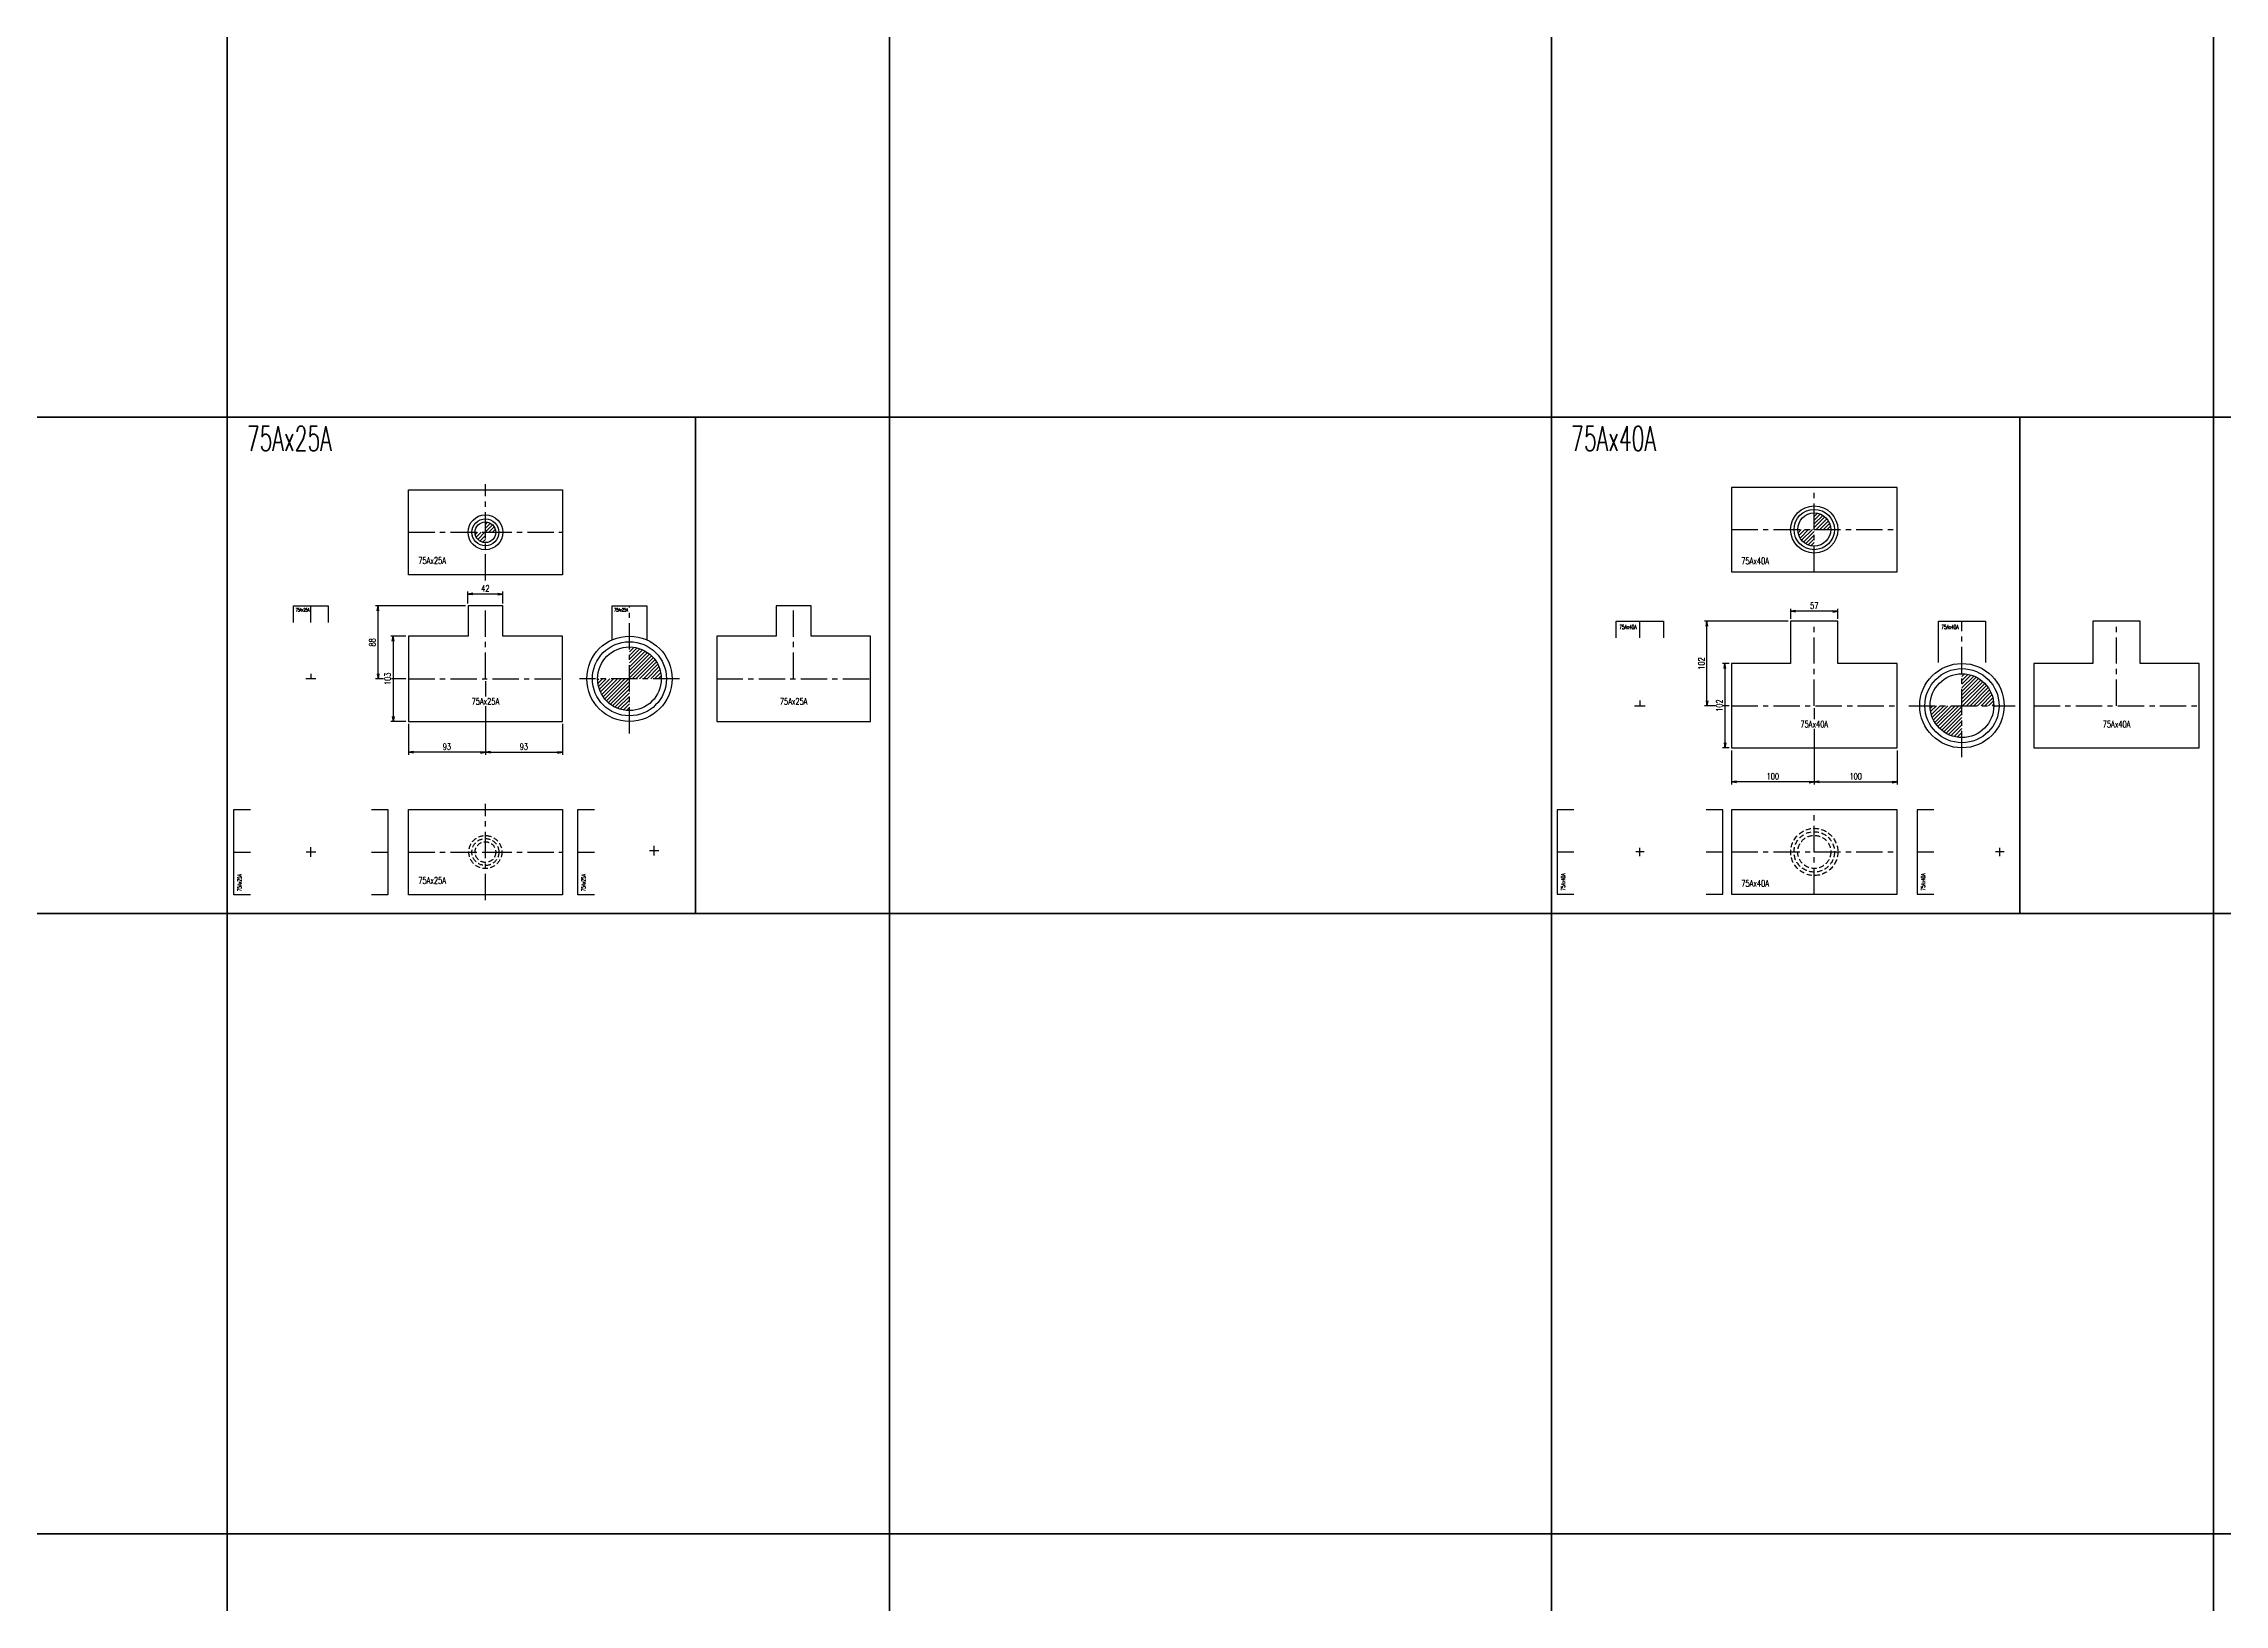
# Model space of a CAD drawing. Header units: millimetres. Extents: x 1711 to 90196, y -23291 to 8516.
# Drawn here: x 26467 to 29102, y -2888 to -1001 of the extents above; entities that cross this region are included whole.
import ezdxf

# ---------------------------------------------------------------- set-up
doc = ezdxf.new("R2010")
doc.units = ezdxf.units.MM
doc.header["$PDMODE"] = 35
doc.linetypes.add('CENTER', pattern=[50.8, 31.75, -6.35, 6.35, -6.35])
doc.linetypes.add('HIDDEN', pattern=[9.525, 6.35, -3.175])
doc.layers.add('line', color=153, linetype='Continuous', lineweight=50)
for name, color, linetype in [('寸法', 2, 'Continuous'), ('配管-CVP', 4, 'Continuous'), ('＃配管（PVC)', 21, 'Continuous')]:
    doc.layers.add(name, color=color, linetype=linetype)
doc.styles.add('kpk', font='romans.shx', dxfattribs={"width": 0.7, "bigfont": 'extfont2.shx'})
doc.styles.get("Standard").update_dxf_attribs({"font": 'romans.shx', "bigfont": 'extfont.shx'})
doc.dimstyles.new('KPK-3', dxfattribs={"dimscale": 3, "dimtxt": 2.5, "dimasz": 2, "dimexe": 1, "dimexo": 1, "dimgap": 1, "dimtad": 3, "dimdec": 1, "dimdsep": 46, "dimtxsty": 'kpk', "dimblk": 'OPEN', "dimcen": 2.5, "dimclrd": 2, "dimclre": 2, "dimclrt": 4, "dimadec": 1, "dimazin": 2, "dimtfac": 1, "dimtdec": 1, "dimtmove": 0, "dimatfit": 2, "dimldrblk": 'OPEN', "dimfxl": 0, "dimlwd": -1, "dimlwe": -1, "dimarcsym": 0})

# ---------------------------------------------------------------- blocks, each defined once
blk = doc.blocks.new('_Open')
at = {"color": 0, "linetype": 'ByBlock', "lineweight": -2}
for p, q in [((-1, 0.17), (0, 0)), ((-1, -0.17), (0, 0)), ((0, 0), (-1, 0))]:
    blk.add_line(p, q, dxfattribs=at)
blk = doc.blocks.new('*D2828')
at = {"layer": 'Defpoints', "color": 0, "transparency": 16777216}
for p in [(27000.7, -1768.8), (26907.7, -1820.3), (26907.7, -1857.6)]:
    blk.add_point(p, dxfattribs=at)
at = {"layer": '寸法', "color": 2, "transparency": 16777216}
for p, q in [((27000.7, -1771.8), (27000.7, -1860.6)), ((26907.7, -1823.3), (26907.7, -1860.6)), ((26994.7, -1857.6), (26913.7, -1857.6))]:
    blk.add_line(p, q, dxfattribs=at)
at = {"layer": '寸法', "color": 2, "transparency": 16777216, "xscale": 6, "yscale": 6, "zscale": 6, "rotation": 180}
blk.add_blockref('_Open', (26907.7, -1857.6), dxfattribs=at)
at = {"layer": '寸法', "color": 2, "transparency": 16777216, "xscale": 6, "yscale": 6, "zscale": 6}
blk.add_blockref('_Open', (27000.7, -1857.6), dxfattribs=at)
at = {"layer": '寸法', "color": 4, "transparency": 16777216, "insert": (26954.2, -1850.8), "char_height": 7.5, "attachment_point": 5, "style": 'kpk', "bg_fill": 3, "box_fill_scale": 1.1, "bg_fill_color": 256, "bg_fill_true_color": 13158600, "bg_fill_transparency": 0}
blk.add_mtext('93', dxfattribs=at)
blk = doc.blocks.new('*D2829')
at = {"layer": 'Defpoints', "color": 0, "transparency": 16777216}
for p in [(27000.7, -1768.8), (27093.7, -1820.3), (27093.7, -1857.6)]:
    blk.add_point(p, dxfattribs=at)
at = {"layer": '寸法', "color": 2, "transparency": 16777216}
for p, q in [((27000.7, -1771.8), (27000.7, -1860.6)), ((27093.7, -1823.3), (27093.7, -1860.6)), ((27006.7, -1857.6), (27087.7, -1857.6))]:
    blk.add_line(p, q, dxfattribs=at)
at = {"layer": '寸法', "color": 2, "transparency": 16777216, "xscale": 6, "yscale": 6, "zscale": 6, "rotation": 180}
blk.add_blockref('_Open', (27000.7, -1857.6), dxfattribs=at)
at = {"layer": '寸法', "color": 2, "transparency": 16777216, "xscale": 6, "yscale": 6, "zscale": 6}
blk.add_blockref('_Open', (27093.7, -1857.6), dxfattribs=at)
at = {"layer": '寸法', "color": 4, "transparency": 16777216, "insert": (27047.2, -1850.8), "char_height": 7.5, "attachment_point": 5, "style": 'kpk', "bg_fill": 3, "box_fill_scale": 1.1, "bg_fill_color": 256, "bg_fill_true_color": 13158600, "bg_fill_transparency": 0}
blk.add_mtext('93', dxfattribs=at)
blk = doc.blocks.new('*D2830')
at = {"layer": 'Defpoints', "color": 0, "transparency": 16777216}
for p in [(26871, -1680.8), (26979.7, -1680.8), (26907.7, -1768.8)]:
    blk.add_point(p, dxfattribs=at)
at = {"layer": '寸法', "color": 2, "transparency": 16777216}
for p, q in [((26976.7, -1680.8), (26868, -1680.8)), ((26871, -1762.8), (26871, -1686.8)), ((26904.7, -1768.8), (26868, -1768.8))]:
    blk.add_line(p, q, dxfattribs=at)
at = {"layer": '寸法', "color": 2, "transparency": 16777216, "xscale": 6, "yscale": 6, "zscale": 6}
for p, rotation in [((26871, -1680.8), 90), ((26871, -1768.8), 270)]:
    blk.add_blockref('_Open', p, dxfattribs=dict(at, rotation=rotation))
at = {"layer": '寸法', "color": 4, "transparency": 16777216, "insert": (26864.2, -1724.8), "char_height": 7.5, "attachment_point": 5, "rotation": 90, "style": 'kpk', "bg_fill": 3, "box_fill_scale": 1.1, "bg_fill_color": 256, "bg_fill_true_color": 13158600, "bg_fill_transparency": 0}
blk.add_mtext('88', dxfattribs=at)
blk = doc.blocks.new('*D2840')
at = {"layer": 'Defpoints', "color": 0, "transparency": 16777216}
for p in [(28606.3, -1801.3), (28506.3, -1852.3), (28506.3, -1893.4)]:
    blk.add_point(p, dxfattribs=at)
at = {"layer": '寸法', "color": 2, "transparency": 16777216}
for p, q in [((28606.3, -1804.3), (28606.3, -1896.4)), ((28506.3, -1855.3), (28506.3, -1896.4)), ((28600.3, -1893.4), (28512.3, -1893.4))]:
    blk.add_line(p, q, dxfattribs=at)
at = {"layer": '寸法', "color": 2, "transparency": 16777216, "xscale": 6, "yscale": 6, "zscale": 6, "rotation": 180}
blk.add_blockref('_Open', (28506.3, -1893.4), dxfattribs=at)
at = {"layer": '寸法', "color": 2, "transparency": 16777216, "xscale": 6, "yscale": 6, "zscale": 6}
blk.add_blockref('_Open', (28606.3, -1893.4), dxfattribs=at)
at = {"layer": '寸法', "color": 4, "transparency": 16777216, "insert": (28556.3, -1886.6), "char_height": 7.5, "attachment_point": 5, "style": 'kpk', "bg_fill": 3, "box_fill_scale": 1.1, "bg_fill_color": 256, "bg_fill_true_color": 13158600, "bg_fill_transparency": 0}
blk.add_mtext('100', dxfattribs=at)
blk = doc.blocks.new('*D2841')
at = {"layer": 'Defpoints', "color": 0, "transparency": 16777216}
for p in [(28476.7, -1699.3), (28577.8, -1699.3), (28506.3, -1801.3)]:
    blk.add_point(p, dxfattribs=at)
at = {"layer": '寸法', "color": 2, "transparency": 16777216}
for p, q in [((28574.8, -1699.3), (28473.7, -1699.3)), ((28476.7, -1795.3), (28476.7, -1705.3)), ((28503.3, -1801.3), (28473.7, -1801.3))]:
    blk.add_line(p, q, dxfattribs=at)
at = {"layer": '寸法', "color": 2, "transparency": 16777216, "xscale": 6, "yscale": 6, "zscale": 6}
for p, rotation in [((28476.7, -1699.3), 90), ((28476.7, -1801.3), 270)]:
    blk.add_blockref('_Open', p, dxfattribs=dict(at, rotation=rotation))
at = {"layer": '寸法', "color": 4, "transparency": 16777216, "insert": (28470, -1750.3), "char_height": 7.5, "attachment_point": 5, "rotation": 90, "style": 'kpk', "bg_fill": 3, "box_fill_scale": 1.1, "bg_fill_color": 256, "bg_fill_true_color": 13158600, "bg_fill_transparency": 0}
blk.add_mtext('102', dxfattribs=at)
blk = doc.blocks.new('*D2294')
at = {"layer": 'Defpoints', "color": 0, "transparency": 16777216}
for p in [(28606.3, -1801.3), (28706.3, -1852.3), (28706.3, -1893.4)]:
    blk.add_point(p, dxfattribs=at)
at = {"layer": '寸法', "color": 2, "transparency": 16777216}
for p, q in [((28606.3, -1804.3), (28606.3, -1896.4)), ((28706.3, -1855.3), (28706.3, -1896.4)), ((28612.3, -1893.4), (28700.3, -1893.4))]:
    blk.add_line(p, q, dxfattribs=at)
at = {"layer": '寸法', "color": 2, "transparency": 16777216, "xscale": 6, "yscale": 6, "zscale": 6, "rotation": 180}
blk.add_blockref('_Open', (28606.3, -1893.4), dxfattribs=at)
at = {"layer": '寸法', "color": 2, "transparency": 16777216, "xscale": 6, "yscale": 6, "zscale": 6}
blk.add_blockref('_Open', (28706.3, -1893.4), dxfattribs=at)
at = {"layer": '寸法', "color": 4, "transparency": 16777216, "insert": (28656.3, -1886.6), "char_height": 7.5, "attachment_point": 5, "style": 'kpk', "bg_fill": 3, "box_fill_scale": 1.1, "bg_fill_color": 256, "bg_fill_true_color": 13158600, "bg_fill_transparency": 0}
blk.add_mtext('100', dxfattribs=at)
blk = doc.blocks.new('75Ax40A-RT-正面')
at = {"layer": '＃配管（PVC)', "color": 2, "linetype": 'CENTER'}
for p, q in [((0, 0), (0, 102)), ((-100, 0), (100, 0))]:
    blk.add_line(p, q, dxfattribs=at)
at = {"layer": '＃配管（PVC)', "color": 0, "linetype": 'ByBlock'}
blk.add_lwpolyline([(100, -51), (100, 51), (28.5, 51), (28.5, 102), (-28.5, 102), (-28.5, 51), (-100, 51), (-100, -51)], close=True, dxfattribs=at)
at = {"layer": 'Defpoints', "color": 6, "linetype": 'ByBlock', "insert": (0, -22.3), "char_height": 8, "attachment_point": 5, "style": 'kpk', "bg_fill": 3, "box_fill_scale": 1.2, "bg_fill_color": 256, "bg_fill_transparency": 0}
blk.add_mtext('{\\W0.6;75Ax40A}', dxfattribs=at)
blk = doc.blocks.new('75Ax40A-RT-上面')
at = {"layer": '＃配管（PVC)'}
h = blk.add_hatch(dxfattribs=at)
h.set_pattern_fill('ANSI31', color=252)
h.set_pattern_definition([(45, (-27982.765, 1588.423), (-2.24506403, 2.24506403), [])])
h.paths.add_polyline_path([(0, 20), (0, 0), (20, 0, 0.414214)])
h.paths.add_polyline_path([(0, -20), (0, 0), (-20, 0, 0.414214)])
at = {"layer": '＃配管（PVC)', "color": 2, "linetype": 'CENTER'}
blk.add_line((0, -51), (0, 51), dxfattribs=at)
at = {"layer": '＃配管（PVC)', "color": 0, "linetype": 'ByBlock'}
blk.add_lwpolyline([(100, -51), (100, 51), (-100, 51), (-100, -51)], close=True, dxfattribs=at)
at = {"layer": '＃配管（PVC)', "color": 2, "linetype": 'CENTER'}
blk.add_lwpolyline([(-100, 0), (0, 0), (100, 0)], dxfattribs=at)
at = {"layer": '＃配管（PVC)', "color": 0, "linetype": 'ByBlock'}
for radius in [28.5, 24.4, 20]:
    blk.add_circle((0, 0), radius, dxfattribs=at)
at = {"layer": 'Defpoints', "color": 6, "linetype": 'ByBlock', "insert": (-71.4, -38), "char_height": 8, "attachment_point": 5, "style": 'kpk', "bg_fill": 3, "box_fill_scale": 1.2, "bg_fill_color": 256, "bg_fill_transparency": 0}
blk.add_mtext('{\\W0.6;75Ax40A}', dxfattribs=at)
blk = doc.blocks.new('75Ax40A-RT-下面')
at = {"layer": '＃配管（PVC)', "color": 2, "linetype": 'CENTER'}
blk.add_line((0, -51), (0, 51), dxfattribs=at)
at = {"layer": '＃配管（PVC)', "color": 0, "linetype": 'ByBlock'}
blk.add_lwpolyline([(100, -51), (100, 51), (-100, 51), (-100, -51)], close=True, dxfattribs=at)
at = {"layer": '＃配管（PVC)', "color": 2, "linetype": 'CENTER'}
blk.add_lwpolyline([(-100, 0), (0, 0), (100, 0)], dxfattribs=at)
at = {"layer": '＃配管（PVC)', "color": 252, "linetype": 'HIDDEN'}
for radius in [28.5, 24.4, 20]:
    blk.add_circle((0, 0), radius, dxfattribs=at)
at = {"layer": 'Defpoints', "color": 6, "linetype": 'ByBlock', "insert": (-71.4, -38), "char_height": 8, "attachment_point": 5, "style": 'kpk', "bg_fill": 3, "box_fill_scale": 1.2, "bg_fill_color": 256, "bg_fill_transparency": 0}
blk.add_mtext('{\\W0.6;75Ax40A}', dxfattribs=at)
blk = doc.blocks.new('75Ax40A-RT-側面')
at = {"layer": '＃配管（PVC)'}
h = blk.add_hatch(dxfattribs=at)
h.set_pattern_fill('ANSI31', color=252)
h.set_pattern_definition([(45, (-28161.214, 1801.3034), (-2.24506403, 2.24506403), [])])
h.paths.add_polyline_path([(0, 38.5), (0, 0), (38.5, 0, 0.414214)])
h.paths.add_polyline_path([(-38.5, 0, 0.414214), (0, -38.5), (0, 0)])
at = {"layer": '＃配管（PVC)', "color": 2, "linetype": 'CENTER'}
for p, q in [((0, -62.3), (0, 102)), ((-64.3, 0), (64.3, 0))]:
    blk.add_line(p, q, dxfattribs=at)
at = {"layer": '＃配管（PVC)', "color": 0, "linetype": 'ByBlock'}
blk.add_lwpolyline([(-28.5, 52.3), (-28.5, 102), (28.5, 102), (28.5, 52.3)], dxfattribs=at)
for radius in [51, 44.8, 38.5]:
    blk.add_circle((0, 0), radius, dxfattribs=at)
at = {"layer": 'Defpoints', "color": 6, "linetype": 'ByBlock', "insert": (-14.4, 95.1), "char_height": 5, "attachment_point": 5, "style": 'kpk', "bg_fill": 3, "box_fill_scale": 1.2, "bg_fill_color": 256, "bg_fill_transparency": 0}
blk.add_mtext('{\\W0.6;75Ax40A}', dxfattribs=at)
blk = doc.blocks.new('*U755')
at = {"layer": '＃配管（PVC)', "color": 2, "linetype": 'CENTER'}
for p, q in [((5.1, 0), (-5.1, 0)), ((0, -5.1), (0, 5.1))]:
    blk.add_line(p, q, dxfattribs=at)
at = {"layer": '＃配管（PVC)', "color": 0, "linetype": 'ByBlock'}
for points in [[(-80, 51), (-100, 51), (-100, -51), (-80, -51)], [(80, -51), (100, -51), (100, 51), (80, 51)]]:
    blk.add_lwpolyline(points, dxfattribs=at)
at = {"layer": '＃配管（PVC)', "color": 2, "linetype": 'CENTER'}
for points in [[(-100, 0), (-80, 0)], [(80, 0), (100, 0)]]:
    blk.add_lwpolyline(points, dxfattribs=at)
at = {"layer": 'Defpoints', "color": 6, "linetype": 'ByBlock', "insert": (-92.8, -36.3), "char_height": 5, "attachment_point": 5, "rotation": 90, "style": 'kpk', "bg_fill": 3, "box_fill_scale": 1.2, "bg_fill_color": 256, "bg_fill_transparency": 0}
blk.add_mtext('{\\W0.6;75Ax40A}', dxfattribs=at)
blk = doc.blocks.new('*U754')
at = {"layer": '＃配管（PVC)', "color": 2, "linetype": 'CENTER'}
for p, q in [((0, 82), (0, 102)), ((-6.4, 0), (6.4, 0)), ((0, 6.4), (0, 0))]:
    blk.add_line(p, q, dxfattribs=at)
at = {"layer": '＃配管（PVC)', "color": 0, "linetype": 'ByBlock'}
blk.add_lwpolyline([(-28.5, 82), (-28.5, 102), (28.5, 102), (28.5, 82)], dxfattribs=at)
at = {"layer": 'Defpoints', "color": 6, "linetype": 'ByBlock', "insert": (-14.4, 95.1), "char_height": 5, "attachment_point": 5, "style": 'kpk', "bg_fill": 3, "box_fill_scale": 1.2, "bg_fill_color": 256, "bg_fill_transparency": 0}
blk.add_mtext('{\\W0.6;75Ax40A}', dxfattribs=at)
blk = doc.blocks.new('*U756')
at = {"layer": '＃配管（PVC)', "color": 2, "linetype": 'CENTER'}
for p, q in [((5.1, 0), (-5.1, 0)), ((0, -5.1), (0, 5.1))]:
    blk.add_line(p, q, dxfattribs=at)
at = {"layer": '＃配管（PVC)', "color": 0, "linetype": 'ByBlock'}
blk.add_lwpolyline([(-80, 51), (-100, 51), (-100, -51), (-80, -51)], dxfattribs=at)
at = {"layer": '＃配管（PVC)', "color": 2, "linetype": 'CENTER'}
blk.add_lwpolyline([(-100, 0), (-80, 0)], dxfattribs=at)
at = {"layer": 'Defpoints', "color": 6, "linetype": 'ByBlock', "insert": (-92.8, -36.3), "char_height": 5, "attachment_point": 5, "rotation": 90, "style": 'kpk', "bg_fill": 3, "box_fill_scale": 1.2, "bg_fill_color": 256, "bg_fill_transparency": 0}
blk.add_mtext('{\\W0.6;75Ax40A}', dxfattribs=at)
blk = doc.blocks.new('75Ax40A-RT')
at = {"color": 0}
blk.add_blockref('75Ax40A-RT-正面', (0, 0), dxfattribs=at)
blk = doc.blocks.new('75Ax25A-RT-正面')
at = {"layer": '＃配管（PVC)', "color": 2, "linetype": 'CENTER'}
for p, q in [((0, 0), (0, 88)), ((-93, 0), (93, 0))]:
    blk.add_line(p, q, dxfattribs=at)
at = {"layer": '＃配管（PVC)', "color": 0, "linetype": 'ByBlock'}
blk.add_lwpolyline([(93, -51.5), (93, 51.5), (21, 51.5), (21, 88), (-21, 88), (-21, 51.5), (-93, 51.5), (-93, -51.5)], close=True, dxfattribs=at)
at = {"layer": 'Defpoints', "color": 6, "linetype": 'ByBlock', "insert": (0, -27.3), "char_height": 8, "attachment_point": 5, "style": 'kpk', "bg_fill": 3, "box_fill_scale": 1.2, "bg_fill_color": 256, "bg_fill_transparency": 0}
blk.add_mtext('{\\W0.6;75Ax25A}', dxfattribs=at)
blk = doc.blocks.new('*U433')
at = {"color": 0}
blk.add_blockref('75Ax25A-RT-正面', (0, 0), dxfattribs=at)
blk = doc.blocks.new('75Ax25A-RT-上面')
at = {"layer": '＃配管（PVC)'}
h = blk.add_hatch(dxfattribs=at)
h.set_pattern_fill('ANSI31', color=252)
h.set_pattern_definition([(45, (-26377.2035, 1588.423), (-2.24506403, 2.24506403), [])])
h.paths.add_polyline_path([(0, 0), (12.5, 0, 0.414214), (0, 12.5)])
h.paths.add_polyline_path([(0, 0), (-12.5, 0, 0.414214), (0, -12.5)])
at = {"layer": '＃配管（PVC)', "color": 2, "linetype": 'CENTER'}
blk.add_line((0, -58.1), (0, 58.1), dxfattribs=at)
at = {"layer": '＃配管（PVC)', "color": 0, "linetype": 'ByBlock'}
blk.add_lwpolyline([(-93, -51.5), (-93, 51.5), (93, 51.5), (93, -51.5)], close=True, dxfattribs=at)
at = {"layer": '＃配管（PVC)', "color": 2, "linetype": 'CENTER'}
blk.add_lwpolyline([(-93, 0), (0, 0), (93, 0)], dxfattribs=at)
at = {"layer": '＃配管（PVC)', "color": 0, "linetype": 'ByBlock'}
for radius in [21, 16.3, 12.5]:
    blk.add_circle((0, 0), radius, dxfattribs=at)
at = {"layer": 'Defpoints', "color": 6, "linetype": 'ByBlock', "insert": (-64.3, -34.2), "char_height": 8, "attachment_point": 5, "style": 'kpk', "bg_fill": 3, "box_fill_scale": 1.2, "bg_fill_color": 256, "bg_fill_transparency": 0}
blk.add_mtext('{\\W0.6;75Ax25A}', dxfattribs=at)
blk = doc.blocks.new('75Ax25A-RT-下面')
at = {"layer": '＃配管（PVC)', "color": 2, "linetype": 'CENTER'}
blk.add_line((0, -58.1), (0, 58.1), dxfattribs=at)
at = {"layer": '＃配管（PVC)', "color": 0, "linetype": 'ByBlock'}
blk.add_lwpolyline([(-93, -51.5), (-93, 51.5), (93, 51.5), (93, -51.5)], close=True, dxfattribs=at)
at = {"layer": '＃配管（PVC)', "color": 2, "linetype": 'CENTER'}
blk.add_lwpolyline([(-93, 0), (0, 0), (93, 0)], dxfattribs=at)
at = {"layer": '＃配管（PVC)', "color": 252, "linetype": 'HIDDEN'}
for radius in [20, 16.3, 12.5]:
    blk.add_circle((0, 0), radius, dxfattribs=at)
at = {"layer": 'Defpoints', "color": 6, "linetype": 'ByBlock', "insert": (-64.3, -34.2), "char_height": 8, "attachment_point": 5, "style": 'kpk', "bg_fill": 3, "box_fill_scale": 1.2, "bg_fill_color": 256, "bg_fill_transparency": 0}
blk.add_mtext('{\\W0.6;75Ax25A}', dxfattribs=at)
blk = doc.blocks.new('75Ax25A-RT-半（25A）')
at = {"layer": '＃配管（PVC)', "color": 2, "linetype": 'CENTER'}
for p, q in [((6, 0), (-6, 0)), ((0, 6), (0, 0))]:
    blk.add_line(p, q, dxfattribs=at)
at = {"layer": '＃配管（PVC)', "color": 0, "linetype": 'ByBlock'}
blk.add_lwpolyline([(-21, 68), (-21, 88), (21, 88), (21, 68)], dxfattribs=at)
at = {"layer": 'Defpoints', "color": 6, "linetype": 'ByBlock', "insert": (-10.1, 83.3), "char_height": 4, "attachment_point": 5, "style": 'kpk', "bg_fill": 3, "box_fill_scale": 1.2, "bg_fill_color": 256, "bg_fill_transparency": 0}
blk.add_mtext('{\\W0.6;75Ax25A}', dxfattribs=at)
at = {"layer": '＃配管（PVC)', "color": 2, "linetype": 'CENTER'}
blk.add_line((0, 68), (0, 88), dxfattribs=at)
blk = doc.blocks.new('75Ax25A-RT-半（75A）')
at = {"layer": '＃配管（PVC)', "color": 2, "linetype": 'CENTER'}
for p, q in [((5.8, 0), (-5.8, 0)), ((0, -5.8), (0, 5.8))]:
    blk.add_line(p, q, dxfattribs=at)
at = {"layer": '＃配管（PVC)', "color": 0, "linetype": 'ByBlock'}
blk.add_lwpolyline([(-72, -53.2), (-92, -53.2), (-92, 49.8), (-72, 49.8)], dxfattribs=at)
at = {"layer": '＃配管（PVC)', "color": 2, "linetype": 'CENTER'}
blk.add_lwpolyline([(-92, -1.7), (-72, -1.7)], dxfattribs=at)
at = {"layer": 'Defpoints', "color": 6, "linetype": 'ByBlock', "insert": (-85.4, -38.7), "char_height": 5, "attachment_point": 5, "rotation": 90, "style": 'kpk', "bg_fill": 3, "box_fill_scale": 1.2, "bg_fill_color": 256, "bg_fill_transparency": 0}
blk.add_mtext('{\\W0.6;75Ax25A}', dxfattribs=at)
blk = doc.blocks.new('75Ax25A-RT-半（正面）')
at = {"layer": '＃配管（PVC)', "color": 2, "linetype": 'CENTER'}
for p, q in [((5.8, 0), (-5.8, 0)), ((0, -5.8), (0, 5.8))]:
    blk.add_line(p, q, dxfattribs=at)
at = {"layer": '＃配管（PVC)', "color": 0, "linetype": 'ByBlock'}
for points in [[(-73, -51.5), (-93, -51.5), (-93, 51.5), (-73, 51.5)], [(73, 51.5), (93, 51.5), (93, -51.5), (73, -51.5)]]:
    blk.add_lwpolyline(points, dxfattribs=at)
at = {"layer": '＃配管（PVC)', "color": 2, "linetype": 'CENTER'}
for points in [[(-93, 0), (-73, 0)], [(73, 0), (93, 0)]]:
    blk.add_lwpolyline(points, dxfattribs=at)
at = {"layer": 'Defpoints', "color": 6, "linetype": 'ByBlock', "insert": (-86.4, -37), "char_height": 5, "attachment_point": 5, "rotation": 90, "style": 'kpk', "bg_fill": 3, "box_fill_scale": 1.2, "bg_fill_color": 256, "bg_fill_transparency": 0}
blk.add_mtext('{\\W0.6;75Ax25A}', dxfattribs=at)
blk = doc.blocks.new('75Ax25A-RT-側面')
at = {"layer": '＃配管（PVC)'}
h = blk.add_hatch(dxfattribs=at)
h.set_pattern_fill('ANSI31', color=252)
h.set_pattern_definition([(45, (-26546.9087, 1768.7874), (-2.24506403, 2.24506403), [])])
h.paths.add_polyline_path([(0, 0), (38.5, 0, 0.414214), (0, 38.5)])
h.paths.add_polyline_path([(-38.5, 0, 0.414214), (0, -38.5), (0, 0)])
at = {"layer": '＃配管（PVC)', "color": 2, "linetype": 'CENTER'}
blk.add_line((60.4, 0), (-60.4, 0), dxfattribs=at)
at = {"layer": '＃配管（PVC)', "color": 0, "linetype": 'ByBlock'}
blk.add_lwpolyline([(-21, 47), (-21, 88), (21, 88), (21, 47)], dxfattribs=at)
for radius in [51.5, 44.8, 38.5]:
    blk.add_circle((0, 0), radius, dxfattribs=at)
at = {"layer": 'Defpoints', "color": 6, "linetype": 'ByBlock', "insert": (-10.1, 83.3), "char_height": 4, "attachment_point": 5, "style": 'kpk', "bg_fill": 3, "box_fill_scale": 1.2, "bg_fill_color": 256, "bg_fill_transparency": 0}
blk.add_mtext('{\\W0.6;75Ax25A}', dxfattribs=at)
at = {"layer": '＃配管（PVC)', "color": 2, "linetype": 'CENTER'}
blk.add_line((0, -66.2), (0, 88), dxfattribs=at)
blk = doc.blocks.new('A$C6aa1e4fd')
at = {"layer": 'line'}
for p, q in [((5071.7, -100), (5071.7, -8135.9)), ((5871.7, -100), (5871.7, -8135.9)), ((6671.7, -100), (6671.7, -8135.9)), ((7471.7, -100), (7471.7, -8135.9)), ((60, -3060), (17081.2, -3060)), ((60, -3660), (17081.2, -3660)), ((60, -4410), (17081.2, -4410))]:
    blk.add_line(p, q, dxfattribs=at)
for points in [[(5871.7, -3060), (5637.5, -3060), (5637.5, -3660), (5871.7, -3660)], [(7471.7, -3060), (7237.5, -3060), (7237.5, -3660), (7471.7, -3660)]]:
    blk.add_lwpolyline(points, close=True, dxfattribs=at)
at = {"layer": 'line', "char_height": 30, "attachment_point": 4}
for s, insert in [('{\\W0.6;75Ax25A}', (5095.3, -3085.9)), ('{\\W0.6;75Ax40A}', (6695.3, -3085.9))]:
    blk.add_mtext(s, dxfattribs=dict(at, insert=insert))
blk = doc.blocks.new('*D3255')
at = {"layer": 'Defpoints', "color": 0, "linetype": 'ByBlock', "transparency": 16777216}
for p in [(26907.7, -1717.3), (26889.3, -1820.3), (26907.7, -1820.3)]:
    blk.add_point(p, dxfattribs=at)
at = {"layer": '寸法', "color": 2, "transparency": 16777216}
for p, q in [((26904.7, -1717.3), (26886.3, -1717.3)), ((26889.3, -1723.3), (26889.3, -1814.3)), ((26904.7, -1820.3), (26886.3, -1820.3))]:
    blk.add_line(p, q, dxfattribs=at)
at = {"layer": '寸法', "color": 2, "linetype": 'ByBlock', "transparency": 16777216, "xscale": 6, "yscale": 6, "zscale": 6}
for p, rotation in [((26889.3, -1717.3), 90), ((26889.3, -1820.3), 270)]:
    blk.add_blockref('_Open', p, dxfattribs=dict(at, rotation=rotation))
at = {"layer": '寸法', "color": 4, "linetype": 'ByBlock', "transparency": 16777216, "insert": (26882.5, -1768.8), "char_height": 7.5, "attachment_point": 5, "rotation": 90, "style": 'kpk', "bg_fill": 3, "box_fill_scale": 1.1, "bg_fill_color": 256, "bg_fill_true_color": 13158600, "bg_fill_transparency": 0}
blk.add_mtext('103', dxfattribs=at)
blk = doc.blocks.new('*D3256')
at = {"layer": 'Defpoints', "color": 0, "linetype": 'ByBlock', "transparency": 16777216}
for p in [(26979.7, -1666.4), (26979.7, -1680.8), (27021.7, -1680.8)]:
    blk.add_point(p, dxfattribs=at)
at = {"layer": '寸法', "color": 2, "transparency": 16777216}
for p, q in [((26979.7, -1677.8), (26979.7, -1663.4)), ((27015.7, -1666.4), (26985.7, -1666.4)), ((27021.7, -1677.8), (27021.7, -1663.4))]:
    blk.add_line(p, q, dxfattribs=at)
at = {"layer": '寸法', "color": 2, "linetype": 'ByBlock', "transparency": 16777216, "xscale": 6, "yscale": 6, "zscale": 6, "rotation": 180}
blk.add_blockref('_Open', (26979.7, -1666.4), dxfattribs=at)
at = {"layer": '寸法', "color": 2, "linetype": 'ByBlock', "transparency": 16777216, "xscale": 6, "yscale": 6, "zscale": 6}
blk.add_blockref('_Open', (27021.7, -1666.4), dxfattribs=at)
at = {"layer": '寸法', "color": 4, "linetype": 'ByBlock', "transparency": 16777216, "insert": (27000.7, -1659.6), "char_height": 7.5, "attachment_point": 5, "style": 'kpk', "bg_fill": 3, "box_fill_scale": 1.1, "bg_fill_color": 256, "bg_fill_true_color": 13158600, "bg_fill_transparency": 0}
blk.add_mtext('42', dxfattribs=at)
blk = doc.blocks.new('*D3257')
at = {"layer": 'Defpoints', "color": 0, "linetype": 'ByBlock', "transparency": 16777216}
for p in [(28506.3, -1750.3), (28498.4, -1852.3), (28506.3, -1852.3)]:
    blk.add_point(p, dxfattribs=at)
at = {"layer": '寸法', "color": 2, "transparency": 16777216}
for p, q in [((28503.3, -1750.3), (28495.4, -1750.3)), ((28498.4, -1756.3), (28498.4, -1846.3)), ((28503.3, -1852.3), (28495.4, -1852.3))]:
    blk.add_line(p, q, dxfattribs=at)
at = {"layer": '寸法', "color": 2, "linetype": 'ByBlock', "transparency": 16777216, "xscale": 6, "yscale": 6, "zscale": 6}
for p, rotation in [((28498.4, -1750.3), 90), ((28498.4, -1852.3), 270)]:
    blk.add_blockref('_Open', p, dxfattribs=dict(at, rotation=rotation))
at = {"layer": '寸法', "color": 4, "linetype": 'ByBlock', "transparency": 16777216, "insert": (28491.6, -1801.3), "char_height": 7.5, "attachment_point": 5, "rotation": 90, "style": 'kpk', "bg_fill": 3, "box_fill_scale": 1.1, "bg_fill_color": 256, "bg_fill_true_color": 13158600, "bg_fill_transparency": 0}
blk.add_mtext('102', dxfattribs=at)
blk = doc.blocks.new('*D3258')
at = {"layer": 'Defpoints', "color": 0, "linetype": 'ByBlock', "transparency": 16777216}
for p in [(28577.8, -1687.2), (28577.8, -1699.3), (28634.8, -1699.3)]:
    blk.add_point(p, dxfattribs=at)
at = {"layer": '寸法', "color": 2, "transparency": 16777216}
for p, q in [((28577.8, -1696.3), (28577.8, -1684.2)), ((28634.8, -1696.3), (28634.8, -1684.2)), ((28628.8, -1687.2), (28583.8, -1687.2))]:
    blk.add_line(p, q, dxfattribs=at)
at = {"layer": '寸法', "color": 2, "linetype": 'ByBlock', "transparency": 16777216, "xscale": 6, "yscale": 6, "zscale": 6, "rotation": 180}
blk.add_blockref('_Open', (28577.8, -1687.2), dxfattribs=at)
at = {"layer": '寸法', "color": 2, "linetype": 'ByBlock', "transparency": 16777216, "xscale": 6, "yscale": 6, "zscale": 6}
blk.add_blockref('_Open', (28634.8, -1687.2), dxfattribs=at)
at = {"layer": '寸法', "color": 4, "linetype": 'ByBlock', "transparency": 16777216, "insert": (28606.3, -1680.5), "char_height": 7.5, "attachment_point": 5, "style": 'kpk', "bg_fill": 3, "box_fill_scale": 1.1, "bg_fill_color": 256, "bg_fill_true_color": 13158600, "bg_fill_transparency": 0}
blk.add_mtext('57', dxfattribs=at)

msp = doc.modelspace()

# ---------------------------------------------------------------- block references
at = {"layer": '配管-CVP'}
for name, p in [('75Ax25A-RT-上面', (27000.7325, -1591.7795)), ('75Ax40A-RT-上面', (28606.2941, -1588.423)), ('75Ax25A-RT-半（25A）', (26789.9313, -1768.7874)), ('75Ax25A-RT-側面', (27174.7749, -1768.7874)), ('*U433', (27373.1825, -1768.7874)), ('*U754', (28395.6477, -1801.3034)), ('75Ax40A-RT-側面', (28784.743, -1801.3034)), ('75Ax40A-RT', (28971.5545, -1801.3034)), ('75Ax25A-RT-下面', (27000.7325, -1978.2437)), ('75Ax25A-RT-半（正面）', (26789.9313, -1978.2437)), ('75Ax25A-RT-半（75A）', (27204.6142, -1976.5626)), ('75Ax40A-RT-下面', (28606.2941, -1978.0487)), ('*U756', (28830.5767, -1978.0487))]:
    msp.add_blockref(name, p, dxfattribs=at)

# ---------------------------------------------------------------- dimensions: what is measured, and where the dimension line sits
at = {"layer": '寸法'}
for base, p1, p2, picture, middle in [((26907.7325, -1857.5853), (27000.7325, -1768.7874), (26907.7325, -1820.2874), '*D2828', (26954.2325, -1850.8353)), ((28506.2941, -1893.3861), (28606.2941, -1801.3034), (28506.2941, -1852.3034), '*D2840', (28556.2941, -1886.6361))]:
    dim = msp.add_linear_dim(base=base, p1=p1, p2=p2, dimstyle='KPK-3', dxfattribs=at)
    dim.commit()
    dim.dimension.update_dxf_attribs({"geometry": picture, "text_midpoint": middle})

# ---------------------------------------------------------------- next in the draw order: block references
at = {"layer": '配管-CVP'}
msp.add_blockref('*U755', (28395.6477, -1978.0487), dxfattribs=at)

# ---------------------------------------------------------------- next in the draw order: dimensions: what is measured, and where the dimension line sits
at = {"layer": '寸法'}
for base, p1, p2, picture, middle in [((26870.9994, -1680.7874), (26907.7325, -1768.7874), (26979.7325, -1680.7874), '*D2830', (26864.2494, -1724.7874)), ((28476.7498, -1699.3034), (28506.2941, -1801.3034), (28577.7941, -1699.3034), '*D2841', (28469.9998, -1750.3034))]:
    dim = msp.add_linear_dim(base=base, p1=p1, p2=p2, angle=90, dimstyle='KPK-3', dxfattribs=at)
    dim.commit()
    dim.dimension.update_dxf_attribs({"geometry": picture, "text_midpoint": middle})
dim = msp.add_linear_dim(base=(27093.7325, -1857.5853), p1=(27000.7325, -1768.7874), p2=(27093.7325, -1820.2874), dimstyle='KPK-3', dxfattribs=at)
dim.commit()
dim.dimension.update_dxf_attribs({"geometry": '*D2829', "text_midpoint": (27047.2325, -1850.8353)})
dim = msp.add_linear_dim(base=(28706.2941, -1893.3861), p1=(28606.2941, -1801.3034), p2=(28706.2941, -1852.3034), dimstyle='KPK-3', override={"dimtmove": 1}, dxfattribs=at)
dim.commit()
dim.dimension.update_dxf_attribs({"geometry": '*D2294', "text_midpoint": (28656.2941, -1886.6361)})

# ---------------------------------------------------------------- next in the draw order: block references
at = {"layer": '配管-CVP'}
for name, p in [('75Ax25A-RT-正面', (27000.7325, -1768.7874)), ('75Ax40A-RT-正面', (28606.2941, -1801.3034))]:
    msp.add_blockref(name, p, dxfattribs=at)

# ---------------------------------------------------------------- next in the draw order: block references
at = {"layer": 'line', "linetype": 'ByBlock'}
msp.add_blockref('A$C6aa1e4fd', (21617.1739, 1607.5677), dxfattribs=at)

# ---------------------------------------------------------------- next in the draw order: dimensions: what is measured, and where the dimension line sits
at = {"layer": '寸法', "linetype": 'ByBlock'}
for base, p1, p2, picture, middle in [((26979.7325, -1666.3818), (27021.7325, -1680.7874), (26979.7325, -1680.7874), '*D3256', (27000.7325, -1659.6318)), ((28577.7941, -1687.228), (28634.7941, -1699.3034), (28577.7941, -1699.3034), '*D3258', (28606.2941, -1680.478))]:
    dim = msp.add_linear_dim(base=base, p1=p1, p2=p2, dimstyle='KPK-3', dxfattribs=at)
    dim.commit()
    dim.dimension.update_dxf_attribs({"geometry": picture, "text_midpoint": middle})
for base, p1, p2, picture, middle in [((26889.2602, -1820.2874), (26907.7325, -1717.2874), (26907.7325, -1820.2874), '*D3255', (26882.5102, -1768.7874)), ((28498.3703, -1852.3034), (28506.2941, -1750.3034), (28506.2941, -1852.3034), '*D3257', (28491.6203, -1801.3034))]:
    dim = msp.add_linear_dim(base=base, p1=p1, p2=p2, angle=90, dimstyle='KPK-3', dxfattribs=at)
    dim.commit()
    dim.dimension.update_dxf_attribs({"geometry": picture, "text_midpoint": middle})

doc.saveas('drawing.dxf')
